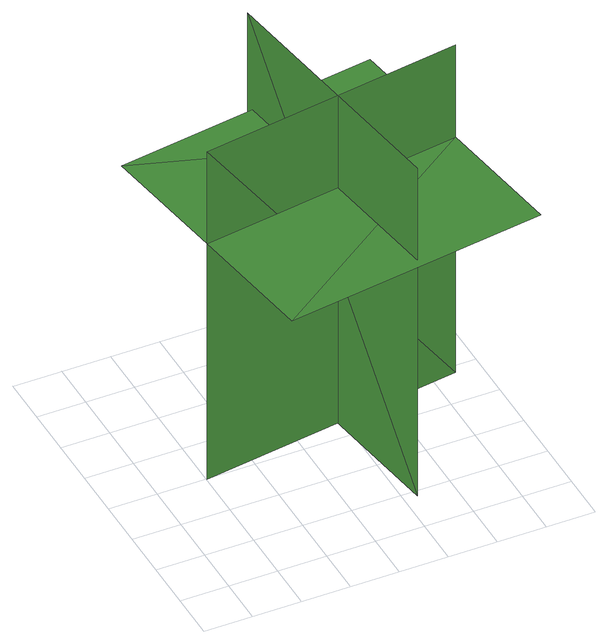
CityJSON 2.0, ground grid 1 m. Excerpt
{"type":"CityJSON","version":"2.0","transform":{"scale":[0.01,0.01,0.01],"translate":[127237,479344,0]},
"CityObjects":{
"tree1":{"type":"SolitaryVegetationObject","geometry":[{"type":"MultiSurface","lod":"1","boundaries":[[[0,1,2]],[[0,2,3]],[[4,5,6]],[[4,6,7]],[[8,9,10]],[[8,10,11]],[[8,11,12]],[[8,12,13]]]}]}
},
"vertices":[
[427,86,98],[346,633,98],[346,633,868],[427,86,868],[648,381,98],[101,299,98],[101,299,868],[648,381,868],[648,381,652],[607,654,652],[60,573,652],[101,299,652],[142,26,652],[689,107,652]
]}
